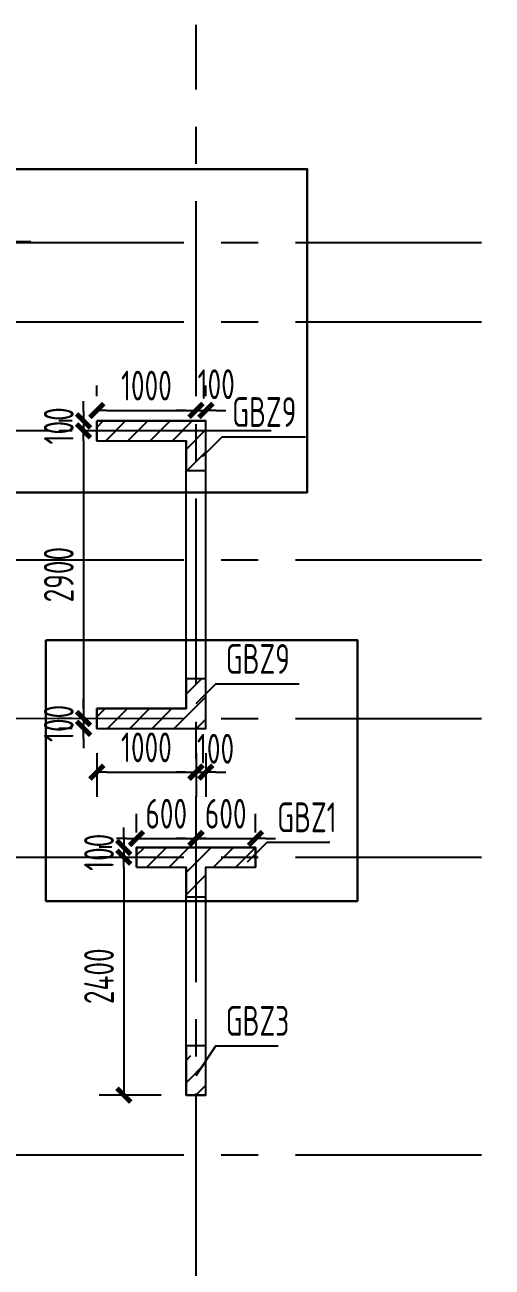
# Model space of a CAD drawing. Extents: x 580289 to 1106878, y -144605 to 78052.
# Drawn here: x 855157 to 859869, y 58077 to 70605 of the extents above; entities that cross this region are included whole.
import ezdxf

# ---------------------------------------------------------------- set-up
doc = ezdxf.new("R2010")
doc.units = 0
doc.header["$LTSCALE"] = 100
doc.linetypes.add('CENTER', pattern=[2, 1.25, -0.25, 0.25, -0.25])
doc.layers.get('0').update_dxf_attribs({"linetype": 'CONTINUOUS'})
doc.layers.get('Defpoints').update_dxf_attribs({"linetype": 'CONTINUOUS'})
for name, color, linetype in [('21000', 7, 'CONTINUOUS'), ('b边缘构件', 240, 'CONTINUOUS'), ('b边缘构件阴影', 240, 'CONTINUOUS'), ('COLU', 7, 'CONTINUOUS'), ('DIM', 3, 'CONTINUOUS'), ('PAXIS', 253, 'CENTER'), ('TEXT', 2, 'CONTINUOUS'), ('THIN', 7, 'CONTINUOUS')]:
    doc.layers.add(name, color=color, linetype=linetype)
doc.styles.get("Standard").update_dxf_attribs({"font": 'tssdeng.shx', "width": 0.7, "bigfont": 'tssdchn.shx'})
doc.styles.add('TSSD_Dimension', font='Tssdeng.shx', dxfattribs={"width": 0.7, "bigfont": 'tssdchn.shx'})
doc.dimstyles.new('TSSD_100_100$0', dxfattribs={"dimtxt": 300, "dimasz": 100, "dimexe": 250, "dimexo": 250, "dimgap": 100, "dimtad": 1, "dimdec": 0, "dimzin": 0, "dimdsep": 46, "dimtxsty": 'TSSD_Dimension', "dimblk": '_TSDBK', "dimblk1": '_TSDBK', "dimblk2": '_TSDBK', "dimsah": 1, "dimcen": 0, "dimclrt": 7, "dimadec": 0, "dimazin": 0, "dimtfac": 1, "dimtdec": 0, "dimtix": 1, "dimtmove": 2, "dimatfit": 3, "dimldrblk": '_TSDBK', "dimfxl": 1, "dimtolj": 1, "dimtzin": 0, "dimarcsym": 0})
pattern_1 = [(45, (430321.28, 300359.7), (-112.2532, 112.2532), [])]

# ---------------------------------------------------------------- blocks, each defined once
blk = doc.blocks.new('_TSDBK')
blk.add_line((-1, 0), (0, 0))
at = {"const_width": 0.5}
blk.add_lwpolyline([(-0.7, -0.7), (0.7, 0.7)], dxfattribs=at)
blk = doc.blocks.new('*D794')
at = {"layer": 'Defpoints', "color": 0}
for p in [(856283, 62311), (856155, 62211), (856283, 62211)]:
    blk.add_point(p, dxfattribs=at)
at = {"layer": 'DIM', "color": 0, "lineweight": -2}
for p, q in [((856155, 62411), (856155, 62511)), ((856033, 62311), (855905, 62311)), ((856155, 62311), (856155, 62211)), ((856033, 62211), (855905, 62211)), ((856155, 62111), (856155, 62011))]:
    blk.add_line(p, q, dxfattribs=at)
at = {"layer": 'DIM', "color": 0, "lineweight": -2, "xscale": 100, "yscale": 100, "zscale": 100}
for p, rotation in [((856155, 62311), 270), ((856155, 62211), 90)]:
    blk.add_blockref('_TSDBK', p, dxfattribs=dict(at, rotation=rotation))
at = {"layer": 'DIM', "color": 7, "insert": (855905, 62261), "char_height": 300, "attachment_point": 5, "rotation": 90, "style": 'TSSD_Dimension'}
blk.add_mtext('\\A1;100', dxfattribs=at)
blk = doc.blocks.new('*D795')
at = {"layer": 'Defpoints', "color": 0}
for p in [(856283, 62211), (856155, 59811), (856783, 59811)]:
    blk.add_point(p, dxfattribs=at)
at = {"layer": 'DIM', "color": 0, "lineweight": -2}
for p, q in [((856033, 62211), (855905, 62211)), ((856155, 62111), (856155, 59911)), ((856533, 59811), (855905, 59811))]:
    blk.add_line(p, q, dxfattribs=at)
at = {"layer": 'DIM', "color": 0, "lineweight": -2, "xscale": 100, "yscale": 100, "zscale": 100}
for p, rotation in [((856155, 62211), 90), ((856155, 59811), 270)]:
    blk.add_blockref('_TSDBK', p, dxfattribs=dict(at, rotation=rotation))
at = {"layer": 'DIM', "color": 7, "insert": (855905, 61011), "char_height": 300, "attachment_point": 5, "rotation": 90, "style": 'TSSD_Dimension'}
blk.add_mtext('\\A1;2400', dxfattribs=at)
blk = doc.blocks.new('*D835')
at = {"layer": 'Defpoints', "color": 0}
for p in [(856883, 66717), (855883, 66611), (856883, 66611)]:
    blk.add_point(p, dxfattribs=at)
at = {"layer": 'DIM', "color": 0, "lineweight": -2}
for p, q in [((855883, 66861), (855883, 66967)), ((856883, 66861), (856883, 66967)), ((855983, 66717), (856783, 66717))]:
    blk.add_line(p, q, dxfattribs=at)
at = {"layer": 'DIM', "color": 0, "lineweight": -2, "xscale": 100, "yscale": 100, "zscale": 100, "rotation": 180}
blk.add_blockref('_TSDBK', (855883, 66717), dxfattribs=at)
at = {"layer": 'DIM', "color": 0, "lineweight": -2, "xscale": 100, "yscale": 100, "zscale": 100}
blk.add_blockref('_TSDBK', (856883, 66717), dxfattribs=at)
at = {"layer": 'DIM', "color": 7, "insert": (856383, 66967), "char_height": 300, "attachment_point": 5, "style": 'TSSD_Dimension'}
blk.add_mtext('\\A1;1000', dxfattribs=at)
blk = doc.blocks.new('*D836')
at = {"layer": 'Defpoints', "color": 0}
for p in [(856983, 66717), (856883, 66611), (856983, 66611)]:
    blk.add_point(p, dxfattribs=at)
at = {"layer": 'DIM', "color": 0, "lineweight": -2}
for p, q in [((856883, 66861), (856883, 66967)), ((856983, 66861), (856983, 66967)), ((856783, 66717), (856683, 66717)), ((856883, 66717), (856983, 66717)), ((857083, 66717), (857183, 66717))]:
    blk.add_line(p, q, dxfattribs=at)
at = {"layer": 'DIM', "color": 0, "lineweight": -2, "xscale": 100, "yscale": 100, "zscale": 100}
blk.add_blockref('_TSDBK', (856883, 66717), dxfattribs=at)
at = {"layer": 'DIM', "color": 0, "lineweight": -2, "xscale": 100, "yscale": 100, "zscale": 100, "rotation": 180}
blk.add_blockref('_TSDBK', (856983, 66717), dxfattribs=at)
at = {"layer": 'DIM', "color": 7, "insert": (857087, 66981), "char_height": 300, "attachment_point": 5, "style": 'TSSD_Dimension'}
blk.add_mtext('\\A1;100', dxfattribs=at)
blk = doc.blocks.new('*D837')
at = {"layer": 'Defpoints', "color": 0}
for p in [(855883, 63511), (856883, 63511), (856883, 63069)]:
    blk.add_point(p, dxfattribs=at)
at = {"layer": 'DIM', "color": 0, "lineweight": -2}
for p, q in [((855883, 63261), (855883, 62819)), ((856883, 63261), (856883, 62819)), ((855983, 63069), (856783, 63069))]:
    blk.add_line(p, q, dxfattribs=at)
at = {"layer": 'DIM', "color": 0, "lineweight": -2, "xscale": 100, "yscale": 100, "zscale": 100, "rotation": 180}
blk.add_blockref('_TSDBK', (855883, 63069), dxfattribs=at)
at = {"layer": 'DIM', "color": 0, "lineweight": -2, "xscale": 100, "yscale": 100, "zscale": 100}
blk.add_blockref('_TSDBK', (856883, 63069), dxfattribs=at)
at = {"layer": 'DIM', "color": 7, "insert": (856383, 63319), "char_height": 300, "attachment_point": 5, "style": 'TSSD_Dimension'}
blk.add_mtext('\\A1;1000', dxfattribs=at)
blk = doc.blocks.new('*D838')
at = {"layer": 'Defpoints', "color": 0}
for p in [(856883, 63511), (856983, 63511), (856983, 63069)]:
    blk.add_point(p, dxfattribs=at)
at = {"layer": 'DIM', "color": 0, "lineweight": -2}
for p, q in [((856883, 63261), (856883, 62819)), ((856983, 63261), (856983, 62819)), ((856783, 63069), (856683, 63069)), ((856883, 63069), (856983, 63069)), ((857083, 63069), (857183, 63069))]:
    blk.add_line(p, q, dxfattribs=at)
at = {"layer": 'DIM', "color": 0, "lineweight": -2, "xscale": 100, "yscale": 100, "zscale": 100}
blk.add_blockref('_TSDBK', (856883, 63069), dxfattribs=at)
at = {"layer": 'DIM', "color": 0, "lineweight": -2, "xscale": 100, "yscale": 100, "zscale": 100, "rotation": 180}
blk.add_blockref('_TSDBK', (856983, 63069), dxfattribs=at)
at = {"layer": 'DIM', "color": 7, "insert": (857080, 63305), "char_height": 300, "attachment_point": 5, "style": 'TSSD_Dimension'}
blk.add_mtext('\\A1;100', dxfattribs=at)
blk = doc.blocks.new('*D839')
at = {"layer": 'Defpoints', "color": 0}
for p in [(855883, 66611), (855749, 66511), (855883, 66511)]:
    blk.add_point(p, dxfattribs=at)
at = {"layer": 'DIM', "color": 0, "lineweight": -2}
for p, q in [((855749, 66711), (855749, 66811)), ((855633, 66611), (855499, 66611)), ((855749, 66611), (855749, 66511)), ((855633, 66511), (855499, 66511)), ((855749, 66411), (855749, 66311))]:
    blk.add_line(p, q, dxfattribs=at)
at = {"layer": 'DIM', "color": 0, "lineweight": -2, "xscale": 100, "yscale": 100, "zscale": 100}
for p, rotation in [((855749, 66611), 270), ((855749, 66511), 90)]:
    blk.add_blockref('_TSDBK', p, dxfattribs=dict(at, rotation=rotation))
at = {"layer": 'DIM', "color": 7, "insert": (855499, 66561), "char_height": 300, "attachment_point": 5, "rotation": 90, "style": 'TSSD_Dimension'}
blk.add_mtext('\\A1;100', dxfattribs=at)
blk = doc.blocks.new('*D840')
at = {"layer": 'Defpoints', "color": 0}
for p in [(855883, 66511), (855749, 63611), (855883, 63611)]:
    blk.add_point(p, dxfattribs=at)
at = {"layer": 'DIM', "color": 0, "lineweight": -2}
for p, q in [((855633, 66511), (855499, 66511)), ((855749, 66411), (855749, 63711)), ((855633, 63611), (855499, 63611))]:
    blk.add_line(p, q, dxfattribs=at)
at = {"layer": 'DIM', "color": 0, "lineweight": -2, "xscale": 100, "yscale": 100, "zscale": 100}
for p, rotation in [((855749, 66511), 90), ((855749, 63611), 270)]:
    blk.add_blockref('_TSDBK', p, dxfattribs=dict(at, rotation=rotation))
at = {"layer": 'DIM', "color": 7, "insert": (855499, 65061), "char_height": 300, "attachment_point": 5, "rotation": 90, "style": 'TSSD_Dimension'}
blk.add_mtext('\\A1;2900', dxfattribs=at)
blk = doc.blocks.new('*D841')
at = {"layer": 'Defpoints', "color": 0}
for p in [(855883, 63611), (855749, 63511), (855883, 63511)]:
    blk.add_point(p, dxfattribs=at)
at = {"layer": 'DIM', "color": 0, "lineweight": -2}
for p, q in [((855749, 63711), (855749, 63811)), ((855633, 63611), (855499, 63611)), ((855749, 63611), (855749, 63511)), ((855633, 63511), (855499, 63511)), ((855749, 63411), (855749, 63311))]:
    blk.add_line(p, q, dxfattribs=at)
at = {"layer": 'DIM', "color": 0, "lineweight": -2, "xscale": 100, "yscale": 100, "zscale": 100}
for p, rotation in [((855749, 63611), 270), ((855749, 63511), 90)]:
    blk.add_blockref('_TSDBK', p, dxfattribs=dict(at, rotation=rotation))
at = {"layer": 'DIM', "color": 7, "insert": (855499, 63561), "char_height": 300, "attachment_point": 5, "rotation": 90, "style": 'TSSD_Dimension'}
blk.add_mtext('\\A1;100', dxfattribs=at)
blk = doc.blocks.new('*D1069')
at = {"layer": 'Defpoints', "color": 0}
for p in [(856883, 62400), (856283, 62211), (856883, 62211)]:
    blk.add_point(p, dxfattribs=at)
at = {"layer": 'DIM', "color": 0, "lineweight": -2}
for p, q in [((856283, 62461), (856283, 62650)), ((856883, 62461), (856883, 62650)), ((856183, 62400), (856083, 62400)), ((856283, 62400), (856883, 62400)), ((856983, 62400), (857083, 62400))]:
    blk.add_line(p, q, dxfattribs=at)
at = {"layer": 'DIM', "color": 0, "lineweight": -2, "xscale": 100, "yscale": 100, "zscale": 100}
blk.add_blockref('_TSDBK', (856283, 62400), dxfattribs=at)
at = {"layer": 'DIM', "color": 0, "lineweight": -2, "xscale": 100, "yscale": 100, "zscale": 100, "rotation": 180}
blk.add_blockref('_TSDBK', (856883, 62400), dxfattribs=at)
at = {"layer": 'DIM', "color": 7, "insert": (856583, 62650), "char_height": 300, "attachment_point": 5, "style": 'TSSD_Dimension'}
blk.add_mtext('\\A1;600', dxfattribs=at)
blk = doc.blocks.new('*D1070')
at = {"layer": 'Defpoints', "color": 0}
for p in [(857483, 62400), (856883, 62211), (857483, 62211)]:
    blk.add_point(p, dxfattribs=at)
at = {"layer": 'DIM', "color": 0, "lineweight": -2}
for p, q in [((856883, 62461), (856883, 62650)), ((857483, 62461), (857483, 62650)), ((856783, 62400), (856683, 62400)), ((856883, 62400), (857483, 62400)), ((857583, 62400), (857683, 62400))]:
    blk.add_line(p, q, dxfattribs=at)
at = {"layer": 'DIM', "color": 0, "lineweight": -2, "xscale": 100, "yscale": 100, "zscale": 100}
blk.add_blockref('_TSDBK', (856883, 62400), dxfattribs=at)
at = {"layer": 'DIM', "color": 0, "lineweight": -2, "xscale": 100, "yscale": 100, "zscale": 100, "rotation": 180}
blk.add_blockref('_TSDBK', (857483, 62400), dxfattribs=at)
at = {"layer": 'DIM', "color": 7, "insert": (857183, 62650), "char_height": 300, "attachment_point": 5, "style": 'TSSD_Dimension'}
blk.add_mtext('\\A1;600', dxfattribs=at)

msp = doc.modelspace()

# ---------------------------------------------------------------- hatches: boundary and pattern name
at = {"layer": 'b边缘构件阴影'}
h = msp.add_hatch(dxfattribs=at)
h.set_pattern_fill('ANSI31', color=256, scale=50, style=0)
h.set_pattern_definition(pattern_1)
h.paths.add_polyline_path([(855883, 66610.8), (855883, 66410.8), (856783, 66410.8), (856783, 66110.8), (856983, 66110.8), (856983, 66610.8)], flags=0)
h = msp.add_hatch(dxfattribs=at)
h.set_pattern_fill('ANSI31', color=256, scale=50, style=0)
h.set_pattern_definition(pattern_1)
h.paths.add_polyline_path([(855883, 63710.8), (855883, 63510.8), (856983, 63510.8), (856983, 64010.8), (856783, 64010.8), (856783, 63710.8)], flags=0)
h = msp.add_hatch(dxfattribs=at)
h.set_pattern_fill('ANSI31', color=256, scale=50, style=0)
h.set_pattern_definition(pattern_1)
h.paths.add_polyline_path([(856283, 62110.8), (856783, 62110.8), (856783, 61810.8), (856983, 61810.8), (856983, 62110.8), (857483, 62110.8), (857483, 62310.8), (856283, 62310.8)], flags=0)
h = msp.add_hatch(dxfattribs=at)
h.set_pattern_fill('ANSI31', color=256, scale=50, style=0)
h.set_pattern_definition([(45, (430321.28, 300259.7), (-112.2532, 112.2532), [])])
h.paths.add_polyline_path([(856783, 60210.8), (856783, 59810.8), (856983, 59810.8), (856983, 60210.8)], flags=0)

# ---------------------------------------------------------------- linework, layer by layer
at = {"layer": '21000', "color": 1, "lineweight": 30}
for points in [[(850347.8, 69150.5), (858004.8, 69150.5), (858004.8, 65890.8), (850347.8, 65890.8)], [(855370, 64400.2), (858510.9, 64400.2), (858510.9, 61769.5), (855370, 61769.5)]]:
    msp.add_lwpolyline(points, close=True, dxfattribs=at)
at = {"layer": 'b边缘构件'}
for points in [[(855883, 66610.8), (856983, 66610.8)], [(855883, 66410.8), (855883, 66610.8)], [(855883, 66610.8), (855883, 66410.8), (856783, 66410.8), (856783, 66110.8), (856983, 66110.8), (856983, 66610.8), (855883, 66610.8)], [(855883, 66410.8), (856783, 66410.8)], [(855883, 63710.8), (855883, 63510.8), (856983, 63510.8), (856983, 64010.8), (856783, 64010.8), (856783, 63710.8), (855883, 63710.8)], [(855883, 63710.8), (856783, 63710.8)], [(855883, 63510.8), (855883, 63710.8)], [(855883, 63510.8), (856983, 63510.8)], [(856283, 62310.8), (856983, 62310.8)], [(856283, 62110.8), (856283, 62310.8)], [(856283, 62110.8), (856783, 62110.8), (856783, 61810.8), (856983, 61810.8), (856983, 62110.8), (857483, 62110.8), (857483, 62310.8), (856283, 62310.8), (856283, 62110.8)], [(856983, 62310.8), (857483, 62310.8)], [(857483, 62310.8), (857483, 62110.8)], [(856283, 62110.8), (856783, 62110.8)], [(856983, 62110.8), (857483, 62110.8)], [(856783, 60310.8), (856783, 59810.8), (856983, 59810.8), (856983, 60310.8), (856783, 60310.8)], [(856983, 59810.8), (856783, 59810.8)]]:
    msp.add_lwpolyline(points, dxfattribs=at)
at = {"layer": 'COLU'}
for points in [[(855883, 66610.8), (856983, 66610.8)], [(855883, 66410.8), (855883, 66610.8)], [(856983, 63510.8), (856983, 66610.8)], [(855883, 66410.8), (856783, 66410.8)], [(856783, 63710.8), (856783, 66410.8)], [(855883, 63710.8), (856783, 63710.8)], [(855883, 63510.8), (855883, 63710.8)], [(855883, 63510.8), (856983, 63510.8)], [(856283, 62310.8), (856983, 62310.8)], [(856283, 62110.8), (856283, 62310.8)], [(856983, 62310.8), (857483, 62310.8)], [(857483, 62310.8), (857483, 62110.8)], [(856283, 62110.8), (856783, 62110.8)], [(856783, 59810.8), (856783, 62110.8)], [(856983, 62110.8), (857483, 62110.8)], [(856983, 59810.8), (856983, 62110.8)], [(856983, 59810.8), (856783, 59810.8)]]:
    msp.add_lwpolyline(points, dxfattribs=at)
at = {"layer": 'PAXIS', "linetype": 'CENTER', "ltscale": 15}
for p, q in [((856883, 51952.8), (856883, 70605.3)), ((845885.4, 68410.8), (896680.6, 68410.8)), ((845885.4, 67610.8), (896680.6, 67610.8)), ((857640.9, 66510.8), (853083, 66510.8)), ((845885.4, 65210.8), (896680.6, 65210.8)), ((845885.4, 63612.1), (896680.6, 63610.8)), ((845885.4, 62210.8), (896680.6, 62210.8)), ((845885.4, 59210.8), (896680.6, 59210.8))]:
    msp.add_line(p, q, dxfattribs=at)
at = {"layer": 'THIN'}
for points in [[(854178.3, 68221.7), (854378.3, 68421.7), (855218.3, 68421.7)], [(856948.1, 66250.8), (857148.1, 66450.8), (857988.1, 66450.8)], [(856883, 63760.8), (857083, 63960.8), (857923, 63960.8)], [(857402, 62163.8), (857602, 62363.8), (858232, 62363.8)], [(856883, 60010.8), (857083, 60310.8), (857713, 60310.8)]]:
    msp.add_lwpolyline(points, dxfattribs=at)

# ---------------------------------------------------------------- texts
at = {"layer": 'TEXT', "width": 0.7}
for s, p in [('GBZ9', (857248.1, 66550.8)), ('GBZ9', (857183, 64060.8)), ('GBZ1', (857702, 62463.8)), ('GBZ3', (857183, 60410.8))]:
    msp.add_text(s, height=300, dxfattribs=at).set_placement(p)

# ---------------------------------------------------------------- dimensions: what is measured, and where the dimension line sits
at = {"layer": 'DIM'}
for base, p1, p2, picture, middle in [((856883, 66716.9), (855883, 66610.8), (856883, 66610.8), '*D835', (856383, 66966.9)), ((856883, 63068.6), (855883, 63510.8), (856883, 63510.8), '*D837', (856383, 63318.6)), ((856883, 62400.1), (856283, 62210.8), (856883, 62210.8), '*D1069', (856583, 62650.1)), ((857483, 62400.1), (856883, 62210.8), (857483, 62210.8), '*D1070', (857183, 62650.1))]:
    dim = msp.add_linear_dim(base=base, p1=p1, p2=p2, dimstyle='TSSD_100_100$0', dxfattribs=at)
    dim.commit()
    dim.dimension.update_dxf_attribs({"geometry": picture, "text_midpoint": middle})
for base, p1, p2, picture, middle in [((856983, 66716.9), (856883, 66610.8), (856983, 66610.8), '*D836', (857087.5, 66981.3)), ((856983, 63068.6), (856883, 63510.8), (856983, 63510.8), '*D838', (857079.8, 63305.5))]:
    dim = msp.add_linear_dim(base=base, p1=p1, p2=p2, dimstyle='TSSD_100_100$0', dxfattribs=at)
    dim.commit()
    dim.dimension.update_dxf_attribs({"geometry": picture, "text_midpoint": middle, "dimtype": 160})
for base, p1, p2, picture, middle in [((855748.7, 66510.8), (855883, 66610.8), (855883, 66510.8), '*D839', (855498.7, 66560.8)), ((855748.7, 63610.8), (855883, 66510.8), (855883, 63610.8), '*D840', (855498.7, 65060.8)), ((855748.7, 63510.8), (855883, 63610.8), (855883, 63510.8), '*D841', (855498.7, 63560.8)), ((856155.4, 62210.8), (856283, 62310.8), (856283, 62210.8), '*D794', (855905.4, 62260.8)), ((856155.4, 59810.8), (856283, 62210.8), (856783, 59810.8), '*D795', (855905.4, 61010.8))]:
    dim = msp.add_linear_dim(base=base, p1=p1, p2=p2, angle=90, dimstyle='TSSD_100_100$0', dxfattribs=at)
    dim.commit()
    dim.dimension.update_dxf_attribs({"geometry": picture, "text_midpoint": middle})

doc.saveas('drawing.dxf')
